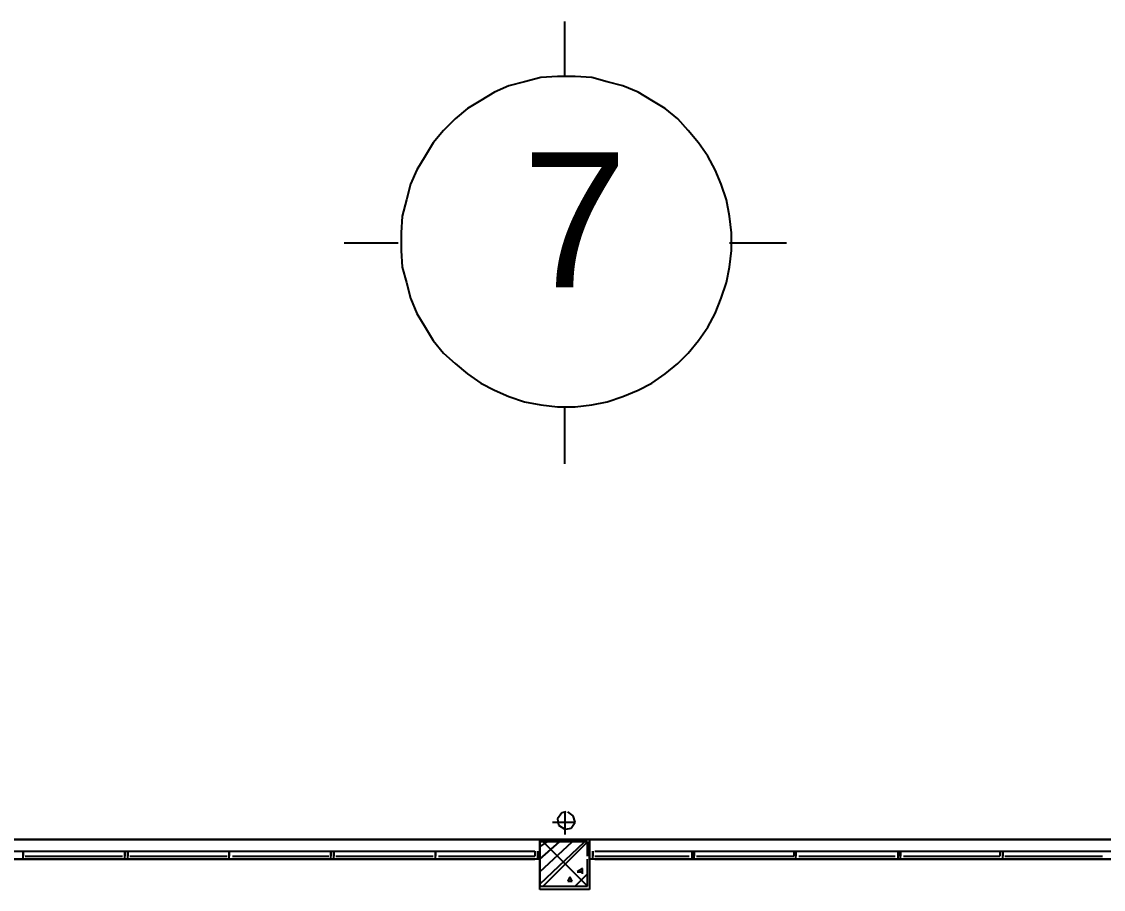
# Model space of a CAD drawing. Header units: millimetres. Extents: x 5 to 415, y 48 to 251.
# Drawn here: x 95.47 to 113.89, y 236.64 to 251.43 of the extents above; entities that cross this region are included whole.
import ezdxf

# ---------------------------------------------------------------- set-up
doc = ezdxf.new("R2010")
doc.units = ezdxf.units.MM
doc.layers.add('P', color=7, linetype='Continuous')
doc.layers.add('T', color=7, linetype='Continuous')

msp = doc.modelspace()

# ---------------------------------------------------------------- linework, layer by layer
at = {"layer": 'P'}
for points in [[(104.722, 250.49), (104.722, 251.425)], [(104.034, 250.402), (103.77, 250.331)], [(104.316, 250.472), (104.034, 250.402)], [(104.599, 250.49), (104.316, 250.472)], [(104.74, 250.49), (104.599, 250.49)], [(104.898, 250.49), (104.74, 250.49)], [(105.181, 250.472), (104.898, 250.49)], [(105.445, 250.402), (105.181, 250.472)], [(105.71, 250.331), (105.445, 250.402)], [(103.523, 250.225), (103.293, 250.084)], [(103.77, 250.331), (103.523, 250.225)], [(105.974, 250.225), (105.71, 250.331)], [(106.204, 250.084), (105.974, 250.225)], [(103.293, 250.084), (103.064, 249.943)], [(106.433, 249.943), (106.204, 250.084)], [(103.064, 249.943), (102.852, 249.767)], [(106.645, 249.767), (106.433, 249.943)], [(102.852, 249.767), (102.658, 249.573)], [(106.821, 249.573), (106.645, 249.767)], [(102.658, 249.573), (102.482, 249.361)], [(106.998, 249.361), (106.821, 249.573)], [(102.482, 249.361), (102.341, 249.132)], [(107.156, 249.132), (106.998, 249.361)], [(102.341, 249.132), (102.2, 248.902)], [(107.28, 248.902), (107.156, 249.132)], [(102.2, 248.902), (102.094, 248.655)], [(107.386, 248.655), (107.28, 248.902)], [(102.094, 248.655), (102.023, 248.391)], [(107.474, 248.391), (107.386, 248.655)], [(102.023, 248.391), (101.953, 248.109)], [(107.527, 248.109), (107.474, 248.391)], [(101.953, 248.109), (101.935, 247.826)], [(107.562, 247.826), (107.527, 248.109)], [(101.935, 247.826), (101.935, 247.685)], [(107.562, 247.685), (107.562, 247.826)], [(101.882, 247.65), (100.965, 247.65)], [(101.935, 247.685), (101.935, 247.527)], [(108.497, 247.65), (107.527, 247.65)], [(107.562, 247.527), (107.562, 247.685)], [(101.935, 247.527), (101.953, 247.244)], [(107.527, 247.244), (107.562, 247.527)], [(101.953, 247.244), (102.023, 246.98)], [(107.474, 246.98), (107.527, 247.244)], [(102.023, 246.98), (102.094, 246.715)], [(107.386, 246.715), (107.474, 246.98)], [(102.094, 246.715), (102.2, 246.451)], [(107.28, 246.451), (107.386, 246.715)], [(102.2, 246.451), (102.341, 246.221)], [(107.156, 246.221), (107.28, 246.451)], [(102.341, 246.221), (102.482, 245.992)], [(106.998, 245.992), (107.156, 246.221)], [(102.482, 245.992), (102.658, 245.78)], [(106.821, 245.78), (106.998, 245.992)], [(102.658, 245.78), (102.852, 245.604)], [(106.645, 245.604), (106.821, 245.78)], [(102.852, 245.604), (103.064, 245.428)], [(106.433, 245.428), (106.645, 245.604)], [(103.064, 245.428), (103.293, 245.269)], [(106.204, 245.269), (106.433, 245.428)], [(103.293, 245.269), (103.523, 245.145)], [(105.974, 245.145), (106.204, 245.269)], [(103.523, 245.145), (103.77, 245.039)], [(105.71, 245.039), (105.974, 245.145)], [(103.77, 245.039), (104.034, 244.951)], [(104.034, 244.951), (104.316, 244.898)], [(104.316, 244.898), (104.599, 244.863)], [(104.599, 244.863), (104.74, 244.863)], [(104.722, 243.893), (104.722, 244.863)], [(104.74, 244.863), (104.898, 244.863)], [(104.898, 244.863), (105.181, 244.898)], [(105.181, 244.898), (105.445, 244.951)], [(105.445, 244.951), (105.71, 245.039)], [(104.669, 237.949), (104.599, 237.843)], [(104.74, 237.966), (104.669, 237.949)], [(104.722, 237.966), (104.722, 237.578)], [(104.863, 237.896), (104.775, 237.966)], [(104.898, 237.79), (104.863, 237.896)], [(104.51, 237.79), (104.898, 237.79)], [(104.599, 237.843), (104.616, 237.737)], [(104.616, 237.737), (104.722, 237.666)], [(104.74, 237.666), (104.828, 237.684)], [(104.828, 237.684), (104.898, 237.79)], [(308.134, 237.49), (25.735, 237.49)], [(91.987, 237.49), (104.299, 237.49)], [(104.299, 237.49), (105.11, 237.49)], [(104.299, 237.296), (104.299, 237.49)], [(104.299, 237.49), (104.299, 237.296)], [(105.145, 237.49), (105.145, 237.296)], [(105.145, 237.49), (117.475, 237.49)], [(105.145, 237.296), (105.145, 237.49)], [(104.299, 237.367), (104.422, 237.455)], [(104.299, 237.155), (104.634, 237.455)], [(104.299, 236.943), (104.846, 237.455)], [(104.299, 236.732), (105.057, 237.455)], [(105.11, 237.455), (104.299, 237.455)], [(104.299, 237.455), (104.299, 237.208)], [(104.352, 237.455), (105.11, 236.696)], [(105.11, 237.455), (104.352, 236.696)], [(105.11, 237.208), (105.11, 237.455)], [(104.299, 237.155), (91.987, 237.155)], [(92.075, 237.296), (104.211, 237.296)], [(92.075, 237.155), (104.211, 237.155)], [(95.444, 237.296), (95.532, 237.296)], [(95.532, 237.155), (95.444, 237.155)], [(95.497, 237.296), (95.497, 237.208)], [(95.497, 237.155), (95.497, 237.296)], [(95.497, 237.155), (95.497, 237.296)], [(95.532, 237.208), (97.19, 237.208)], [(95.532, 237.208), (97.19, 237.208)], [(95.532, 237.208), (97.19, 237.208)], [(95.532, 237.208), (97.19, 237.208)], [(95.532, 237.208), (97.19, 237.208)], [(95.532, 237.155), (97.19, 237.155)], [(95.532, 237.155), (97.19, 237.155)], [(97.19, 237.296), (97.314, 237.296)], [(97.314, 237.155), (97.19, 237.155)], [(97.226, 237.296), (97.226, 237.208)], [(97.226, 237.155), (97.226, 237.296)], [(97.278, 237.296), (97.278, 237.208)], [(97.278, 237.155), (97.278, 237.296)], [(97.314, 237.208), (98.972, 237.208)], [(97.314, 237.208), (98.972, 237.208)], [(97.314, 237.208), (98.972, 237.208)], [(97.314, 237.208), (98.972, 237.208)], [(97.314, 237.208), (98.972, 237.208)], [(97.314, 237.155), (98.972, 237.155)], [(97.314, 237.155), (98.972, 237.155)], [(98.972, 237.296), (99.06, 237.296)], [(99.06, 237.155), (98.972, 237.155)], [(99.007, 237.296), (99.007, 237.208)], [(99.007, 237.155), (99.007, 237.296)], [(99.007, 237.296), (99.007, 237.208)], [(99.007, 237.155), (99.007, 237.296)], [(99.06, 237.208), (100.7, 237.208)], [(99.06, 237.208), (100.7, 237.208)], [(99.06, 237.208), (100.7, 237.208)], [(99.06, 237.208), (100.7, 237.208)], [(99.06, 237.208), (100.7, 237.208)], [(99.06, 237.155), (100.7, 237.155)], [(99.06, 237.155), (100.7, 237.155)], [(100.7, 237.296), (100.824, 237.296)], [(100.824, 237.155), (100.7, 237.155)], [(100.736, 237.296), (100.736, 237.208)], [(100.736, 237.155), (100.736, 237.296)], [(100.789, 237.296), (100.789, 237.208)], [(100.789, 237.155), (100.789, 237.296)], [(100.824, 237.208), (102.482, 237.208)], [(100.824, 237.208), (102.482, 237.208)], [(100.824, 237.208), (102.482, 237.208)], [(100.824, 237.208), (102.482, 237.208)], [(100.824, 237.208), (102.482, 237.208)], [(100.824, 237.155), (102.482, 237.155)], [(100.824, 237.155), (102.482, 237.155)], [(102.482, 237.296), (102.57, 237.296)], [(102.57, 237.155), (102.482, 237.155)], [(102.517, 237.296), (102.517, 237.208)], [(102.517, 237.155), (102.517, 237.296)], [(102.517, 237.296), (102.517, 237.208)], [(102.517, 237.155), (102.517, 237.296)], [(102.57, 237.208), (104.211, 237.208)], [(102.57, 237.208), (104.211, 237.208)], [(102.57, 237.208), (104.211, 237.208)], [(102.57, 237.208), (104.211, 237.208)], [(102.57, 237.208), (104.211, 237.208)], [(102.57, 237.155), (104.211, 237.155)], [(104.211, 237.296), (104.211, 237.208)], [(104.263, 237.155), (104.263, 237.296)], [(104.299, 237.155), (104.299, 237.296)], [(104.299, 237.296), (104.299, 237.155)], [(104.299, 236.643), (104.299, 237.155)], [(104.299, 237.155), (104.299, 236.696)], [(105.11, 236.696), (105.11, 237.155)], [(105.145, 237.296), (105.145, 237.155)], [(105.145, 237.155), (105.145, 237.296)], [(105.145, 237.155), (105.145, 236.643)], [(117.475, 237.155), (105.145, 237.155)], [(105.198, 237.155), (105.198, 237.296)], [(105.198, 237.296), (105.198, 237.208)], [(105.198, 237.155), (105.198, 237.296)], [(105.234, 237.296), (117.387, 237.296)], [(105.234, 237.208), (106.839, 237.208)], [(105.234, 237.208), (106.839, 237.208)], [(105.234, 237.208), (106.839, 237.208)], [(105.234, 237.208), (106.839, 237.208)], [(105.234, 237.208), (106.839, 237.208)], [(105.234, 237.155), (117.387, 237.155)], [(105.234, 237.155), (106.839, 237.155)], [(106.839, 237.296), (106.962, 237.296)], [(106.962, 237.155), (106.839, 237.155)], [(106.892, 237.296), (106.892, 237.208)], [(106.892, 237.155), (106.892, 237.296)], [(106.927, 237.296), (106.927, 237.208)], [(106.927, 237.155), (106.927, 237.296)], [(106.962, 237.208), (108.62, 237.208)], [(106.962, 237.208), (108.62, 237.208)], [(106.962, 237.208), (108.62, 237.208)], [(106.962, 237.208), (108.62, 237.208)], [(106.962, 237.208), (108.62, 237.208)], [(106.962, 237.155), (108.62, 237.155)], [(106.962, 237.155), (108.62, 237.155)], [(108.62, 237.296), (108.62, 237.208)], [(108.62, 237.296), (108.708, 237.296)], [(108.708, 237.155), (108.62, 237.155)], [(108.656, 237.296), (108.656, 237.208)], [(108.656, 237.155), (108.656, 237.296)], [(108.656, 237.155), (108.656, 237.296)], [(108.708, 237.208), (110.349, 237.208)], [(108.708, 237.208), (110.349, 237.208)], [(108.708, 237.208), (110.349, 237.208)], [(108.708, 237.208), (110.349, 237.208)], [(108.708, 237.208), (110.349, 237.208)], [(108.708, 237.155), (110.349, 237.155)], [(108.708, 237.155), (110.349, 237.155)], [(110.349, 237.296), (110.49, 237.296)], [(110.49, 237.155), (110.349, 237.155)], [(110.402, 237.296), (110.402, 237.208)], [(110.402, 237.155), (110.402, 237.296)], [(110.437, 237.296), (110.437, 237.208)], [(110.437, 237.155), (110.437, 237.296)], [(110.49, 237.208), (112.13, 237.208)], [(110.49, 237.208), (112.13, 237.208)], [(110.49, 237.208), (112.13, 237.208)], [(110.49, 237.208), (112.13, 237.208)], [(110.49, 237.208), (112.13, 237.208)], [(110.49, 237.155), (112.13, 237.155)], [(110.49, 237.155), (112.13, 237.155)], [(112.13, 237.296), (112.13, 237.208)], [(112.13, 237.296), (112.219, 237.296)], [(112.219, 237.155), (112.13, 237.155)], [(112.183, 237.296), (112.183, 237.208)], [(112.183, 237.155), (112.183, 237.296)], [(112.183, 237.155), (112.183, 237.296)], [(112.219, 237.208), (113.877, 237.208)], [(112.219, 237.208), (113.877, 237.208)], [(112.219, 237.208), (113.877, 237.208)], [(112.219, 237.208), (113.877, 237.208)], [(112.219, 237.208), (113.877, 237.208)], [(112.219, 237.155), (113.877, 237.155)], [(112.219, 237.155), (113.877, 237.155)], [(113.877, 237.296), (114, 237.296)], [(114, 237.155), (113.877, 237.155)], [(105.022, 236.996), (104.934, 236.943)], [(104.934, 236.943), (105.022, 236.943)], [(105.022, 236.908), (105.022, 236.996)], [(104.81, 236.855), (104.775, 236.784)], [(104.775, 236.784), (104.846, 236.784)], [(104.846, 236.784), (104.81, 236.855)], [(104.898, 236.696), (105.11, 236.908)], [(104.299, 236.696), (105.11, 236.696)], [(105.145, 236.643), (104.299, 236.643)]]:
    msp.add_lwpolyline(points, dxfattribs=at)

# ---------------------------------------------------------------- texts
at = {"layer": 'T', "insert": (104, 246.9), "char_height": 2.3, "attachment_point": 7}
msp.add_mtext('{\\fArial|b0|i0|c0|p18;7}', dxfattribs=at)

doc.saveas('drawing.dxf')
